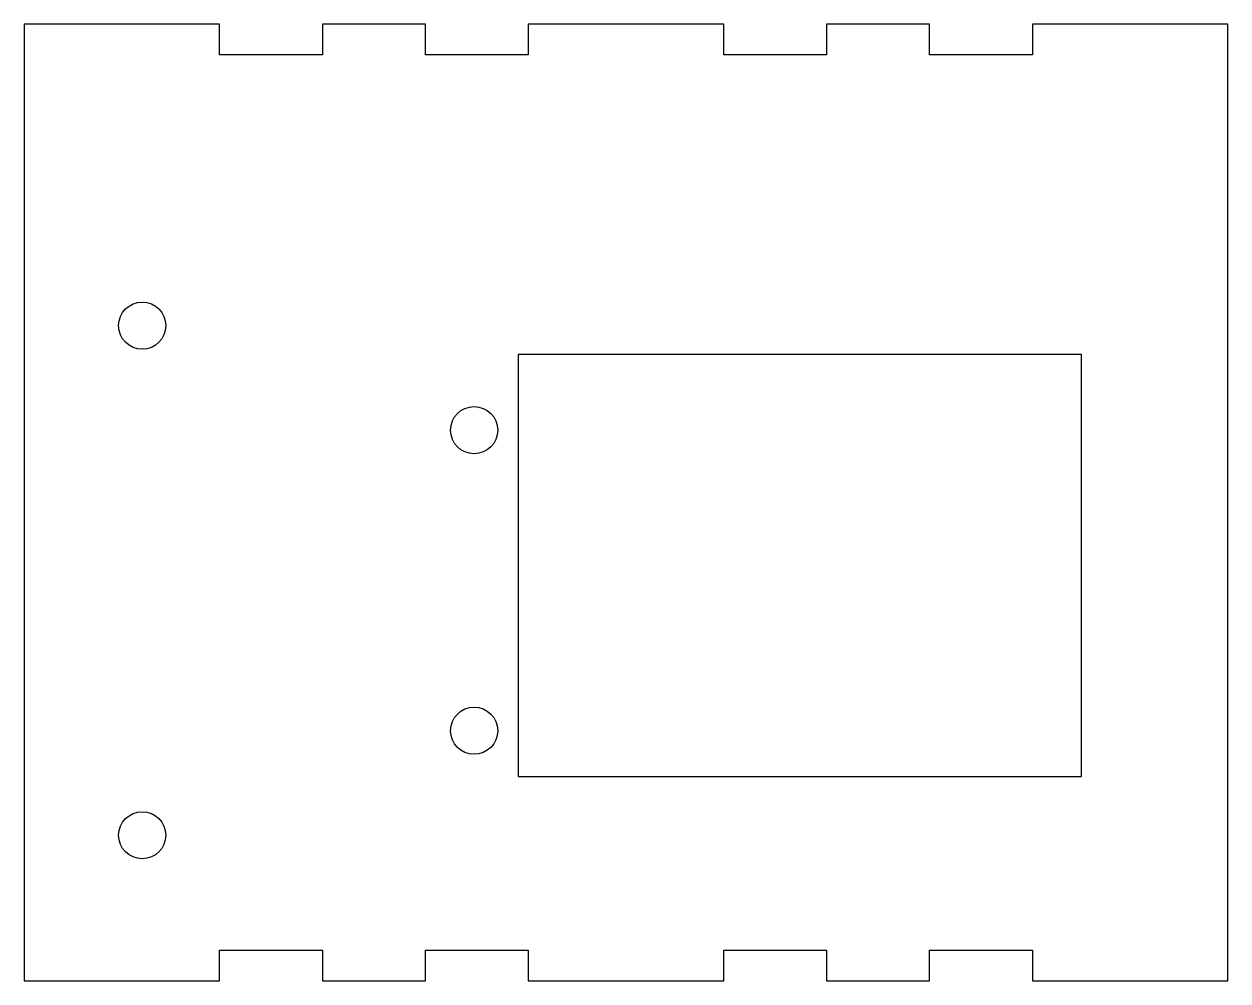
# Model space of a CAD drawing. Extents: x -75 to 42, y -19 to 74.
import ezdxf

# ---------------------------------------------------------------- set-up
doc = ezdxf.new("R2010")
doc.units = 0
doc.header["$MEASUREMENT"] = 0
doc.layers.add('2D', color=7, linetype='CONTINUOUS')

# ---------------------------------------------------------------- blocks, each defined once
blk = doc.blocks.new('SHAPE2DVIEW')
at = {"layer": '2D', "color": 0}
for p, q in [((-55.73, 74), (-74.73, 74)), ((-74.73, 74), (-74.73, -19)), ((-55.73, 71), (-55.73, 74)), ((-35.73, 74), (-45.73, 74)), ((-45.73, 74), (-45.73, 71)), ((-35.73, 71), (-35.73, 74)), ((-6.73, 74), (-25.73, 74)), ((-25.73, 74), (-25.73, 71)), ((-6.73, 71), (-6.73, 74)), ((13.27, 74), (3.27, 74)), ((3.27, 74), (3.27, 71)), ((13.27, 71), (13.27, 74)), ((42.27, 74), (23.27, 74)), ((23.27, 74), (23.27, 71)), ((42.27, -19), (42.27, 74)), ((-45.73, 71), (-55.73, 71)), ((-25.73, 71), (-35.73, 71)), ((3.27, 71), (-6.73, 71)), ((23.27, 71), (13.27, 71)), ((-26.71, 41.88), (-26.71, 0.88)), ((28.03, 41.88), (-26.71, 41.88)), ((28.03, 0.88), (28.03, 41.88)), ((-26.71, 0.88), (28.03, 0.88)), ((-55.73, -19), (-55.73, -16)), ((-55.73, -16), (-45.73, -16)), ((-45.73, -16), (-45.73, -19)), ((-35.73, -19), (-35.73, -16)), ((-35.73, -16), (-25.73, -16)), ((-25.73, -16), (-25.73, -19)), ((-6.73, -19), (-6.73, -16)), ((-6.73, -16), (3.27, -16)), ((3.27, -16), (3.27, -19)), ((13.27, -19), (13.27, -16)), ((13.27, -16), (23.27, -16)), ((23.27, -16), (23.27, -19)), ((-74.73, -19), (-55.73, -19)), ((-45.73, -19), (-35.73, -19)), ((-25.73, -19), (-6.73, -19)), ((3.27, -19), (13.27, -19)), ((23.27, -19), (42.27, -19))]:
    blk.add_line(p, q, dxfattribs=at)
for centre in [(-63.25, 44.69), (-30.99, 34.53), (-30.99, 5.32), (-63.25, -4.84)]:
    blk.add_circle(centre, 2.29, dxfattribs=at)

msp = doc.modelspace()

# ---------------------------------------------------------------- block references
at = {"layer": '2D', "color": 0}
msp.add_blockref('SHAPE2DVIEW', (0, 0), dxfattribs=at)

doc.saveas('drawing.dxf')
